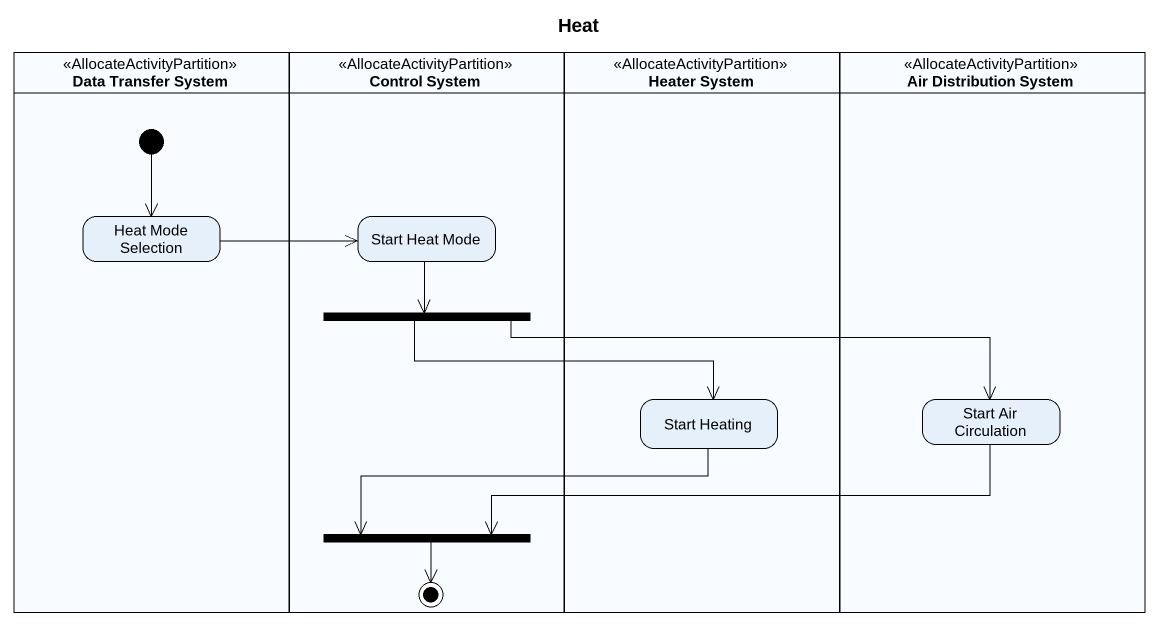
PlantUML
@startuml
title Heat
hide empty description
state "Data Transfer System" as Data_Transfer_System <<AllocateActivityPartition>> {
  state "Heat Mode Selection" as Heat_Mode_Selection
  [*] --> Heat_Mode_Selection
}
state "Control System" as Control_System <<AllocateActivityPartition>> {
  state "Start Heat Mode" as Start_Heat_Mode
  state fork1 <<fork>>
  state fork2 <<join>>
  fork2 --> [*]
}
state "Heater System" as Heater_System <<AllocateActivityPartition>> {
  state "Start Heating" as Start_Heating
}
state "Air Distribution System" as Air_Distribution_System <<AllocateActivityPartition>> {
  state "Start Air Circulation" as Start_Air_Circulation
}
Heat_Mode_Selection -right-> Start_Heat_Mode
Start_Heat_Mode --> fork1
fork1 -right-> Start_Heating
fork1 -right-> Start_Air_Circulation
Start_Heating -left-> fork2
Start_Air_Circulation -left-> fork2
@enduml
